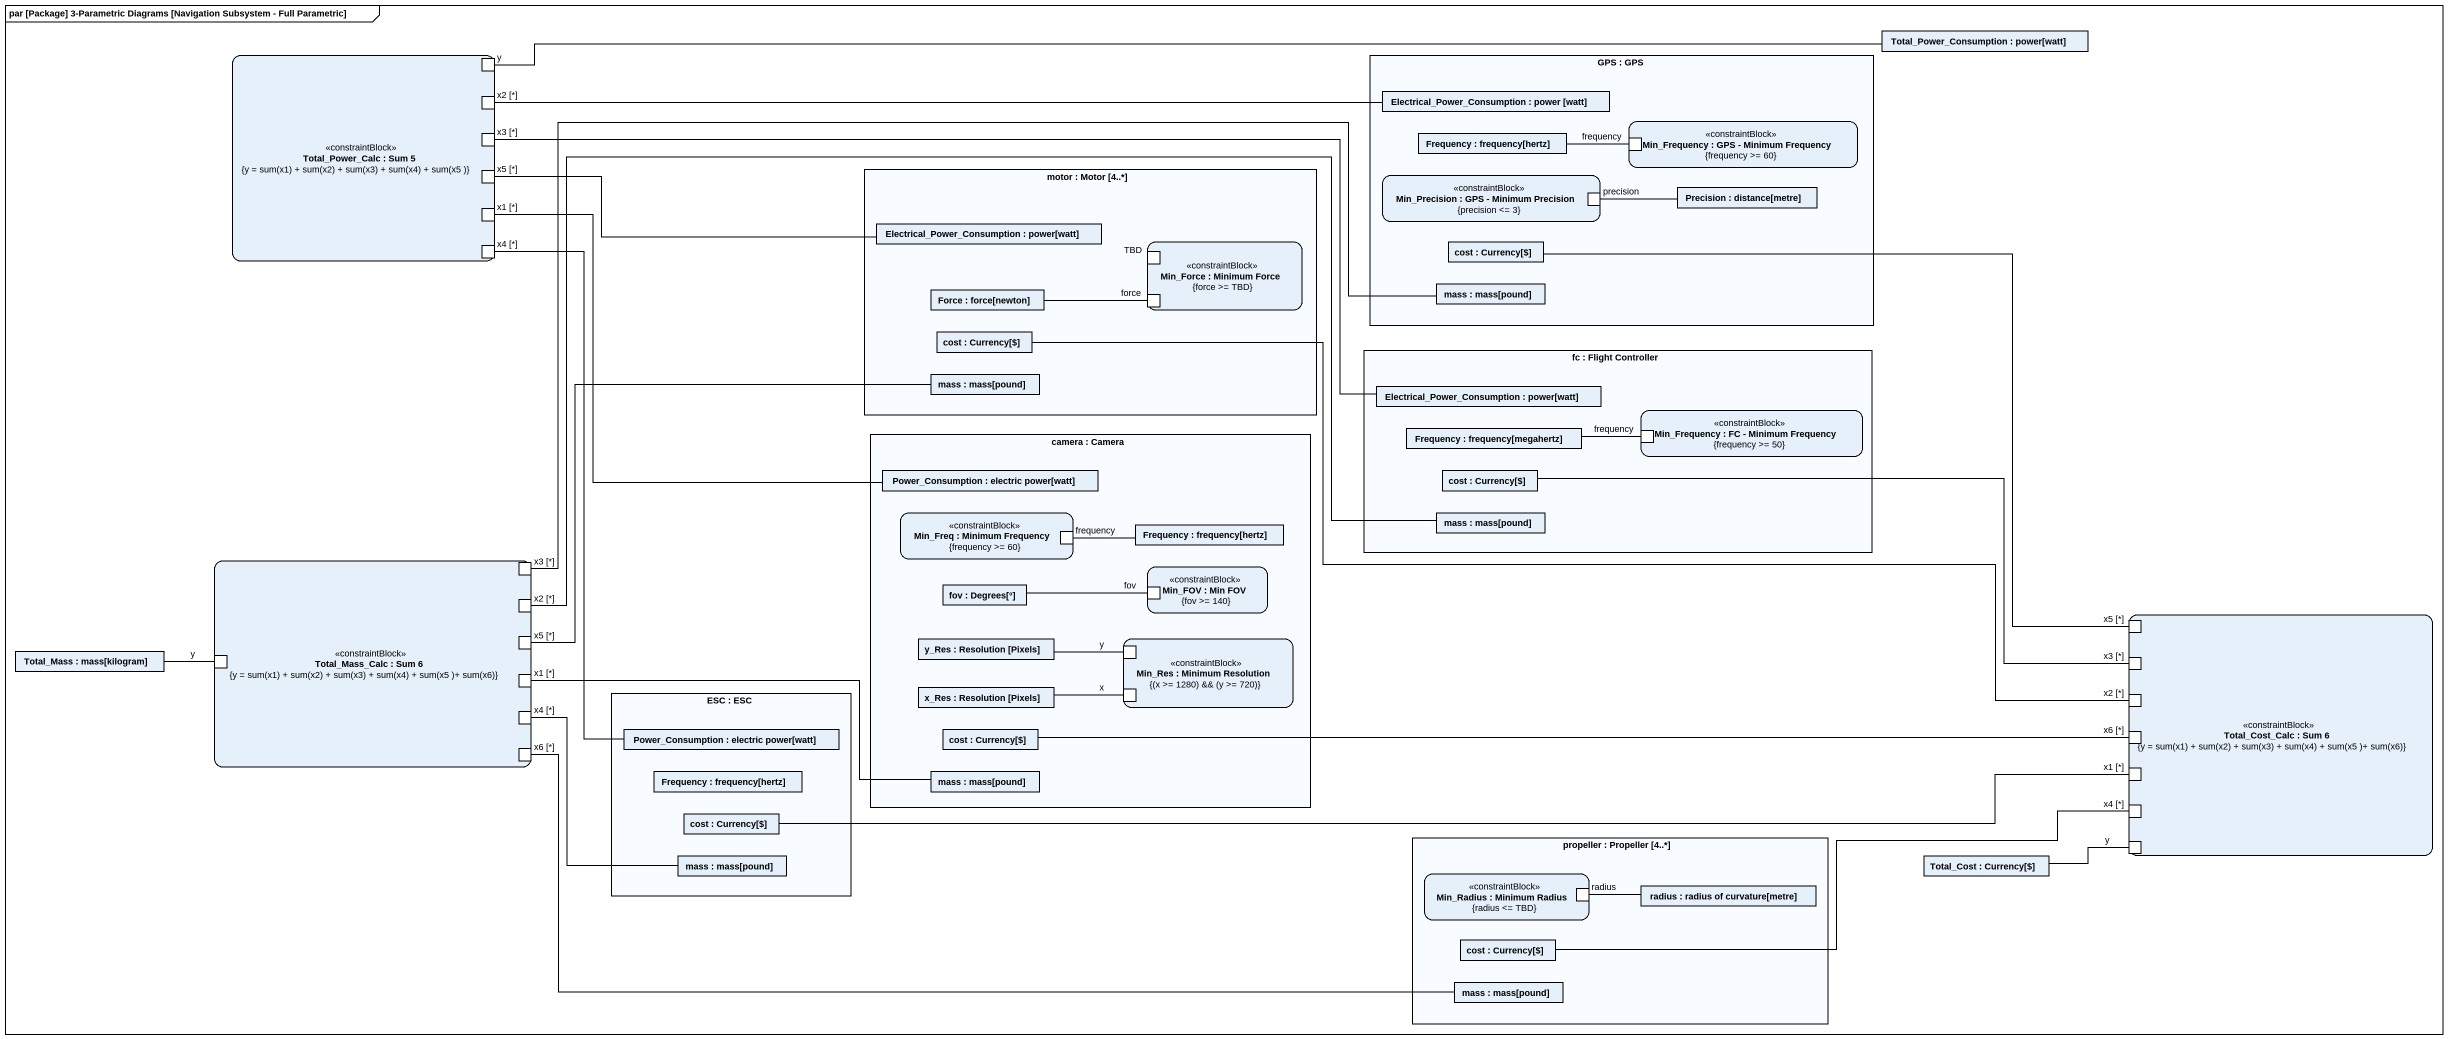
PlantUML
@startuml
mainframe par [Package] 3-Parametric Diagrams [Navigation Subsystem - Full Parametric]
rectangle "Total_Power_Consumption : power[watt]" as Total_Power_Consumption
rectangle "Total_Power_Calc : Sum 5\n{y = sum(x1) + sum(x2) + sum(x3) + sum(x4) + sum(x5 )}" as Total_Power_Calc <<constraintBlock>> {
  port y
  port "x2 [*]" as x2
  port "x3 [*]" as x3
  port "x5 [*]" as x5
  port "x1 [*]" as x1
  port "x4 [*]" as x4
}
rectangle "GPS : GPS" as GPS {
  rectangle "Electrical_Power_Consumption : power [watt]" as Electrical_Power_Consumption
  rectangle "Min_Frequency : GPS - Minimum Frequency\n{frequency >= 60}" as Min_Frequency <<constraintBlock>> {
    port frequency
  }
  rectangle "Frequency : frequency[hertz]" as Frequency
  rectangle "Min_Precision : GPS - Minimum Precision\n{precision <= 3}" as Min_Precision <<constraintBlock>> {
    port precision
  }
  rectangle "Precision : distance[metre]" as Precision
  rectangle "cost : Currency[$]" as cost
  rectangle "mass : mass[pound]" as mass
}
rectangle "motor : Motor [4..*]" as motor {
  rectangle "Electrical_Power_Consumption : power[watt]" as Electrical_Power_Consumption_2
  rectangle "Min_Force : Minimum Force\n{force >= TBD}" as Min_Force <<constraintBlock>> {
    port TBD
    port force
  }
  rectangle "Force : force[newton]" as Force
  rectangle "cost : Currency[$]" as cost_2
  rectangle "mass : mass[pound]" as mass_2
}
rectangle "fc : Flight Controller" as fc {
  rectangle "Electrical_Power_Consumption : power[watt]" as Electrical_Power_Consumption_3
  rectangle "Frequency : frequency[megahertz]" as Frequency_2
  rectangle "Min_Frequency : FC - Minimum Frequency\n{frequency >= 50}" as Min_Frequency_2 <<constraintBlock>> {
    port "frequency" as frequency_2
  }
  rectangle "cost : Currency[$]" as cost_3
  rectangle "mass : mass[pound]" as mass_3
}
rectangle "camera : Camera" as camera {
  rectangle "Power_Consumption : electric power[watt]" as Power_Consumption
  rectangle "Min_Freq : Minimum Frequency\n{frequency >= 60}" as Min_Freq <<constraintBlock>> {
    port "frequency" as frequency_3
  }
  rectangle "Frequency : frequency[hertz]" as Frequency_3
  rectangle "fov : Degrees[°]" as fov
  rectangle "Min_FOV : Min FOV\n{fov >= 140}" as Min_FOV <<constraintBlock>> {
    port "fov" as fov_2
  }
  rectangle "y_Res : Resolution [Pixels]" as y_Res
  rectangle "Min_Res : Minimum Resolution\n{(x >= 1280) && (y >= 720)}" as Min_Res <<constraintBlock>> {
    port "y" as y_3
    port "x" as x_
  }
  rectangle "x_Res : Resolution [Pixels]" as x_Res
  rectangle "cost : Currency[$]" as cost_4
  rectangle "mass : mass[pound]" as mass_4
}
rectangle "Total_Mass_Calc : Sum 6\n{y = sum(x1) + sum(x2) + sum(x3) + sum(x4) + sum(x5 )+ sum(x6)}" as Total_Mass_Calc <<constraintBlock>> {
  port "x3 [*]" as x3_2
  port "x2 [*]" as x2_2
  port "y" as y_2
  port "x5 [*]" as x5_3
  port "x1 [*]" as x1_2
  port "x4 [*]" as x4_2
  port "x6 [*]" as x6_2
}
rectangle "Total_Cost_Calc : Sum 6\n{y = sum(x1) + sum(x2) + sum(x3) + sum(x4) + sum(x5 )+ sum(x6)}" as Total_Cost_Calc <<constraintBlock>> {
  port "x5 [*]" as x5_2
  port "x3 [*]" as x3_3
  port "x2 [*]" as x2_3
  port "x6 [*]" as x6
  port "x1 [*]" as x1_3
  port "x4 [*]" as x4_3
  port "y" as y_4
}
rectangle "Total_Mass : mass[kilogram]" as Total_Mass
rectangle "ESC : ESC" as ESC {
  rectangle "Power_Consumption : electric power[watt]" as Power_Consumption_2
  rectangle "Frequency : frequency[hertz]" as Frequency_4
  rectangle "cost : Currency[$]" as cost_5
  rectangle "mass : mass[pound]" as mass_5
}
rectangle "propeller : Propeller [4..*]" as propeller {
  rectangle "Min_Radius : Minimum Radius\n{radius <= TBD}" as Min_Radius <<constraintBlock>> {
    port radius
  }
  rectangle "radius : radius of curvature[metre]" as radius_2
  rectangle "cost : Currency[$]" as cost_6
  rectangle "mass : mass[pound]" as mass_6
}
rectangle "Total_Cost : Currency[$]" as Total_Cost
y -right- Total_Power_Consumption
x2 -right- Electrical_Power_Consumption
x3 -right- Electrical_Power_Consumption_3
Frequency -right- frequency
x5 -right- Electrical_Power_Consumption_2
precision -right- Precision
x1 -right- Power_Consumption
x4 -- Power_Consumption_2
cost -right- x5_2
Force -right- force
cost_2 -right- x2_3
Frequency_2 -right- frequency_2
cost_3 -right- x3_3
frequency_3 -right- Frequency_3
x3_2 -right- mass
fov -right- fov_2
x2_2 -right- mass_3
Total_Mass -right- y_2
x5_3 -right- mass_2
y_Res -right- y_3
x1_2 -right- mass_4
x_Res -right- x_
x4_2 -- mass_5
cost_4 -right- x6
x6_2 -right- mass_6
cost_5 -right- x1_3
Total_Cost -right- y_4
radius -right- radius_2
cost_6 -right- x4_3
@enduml
